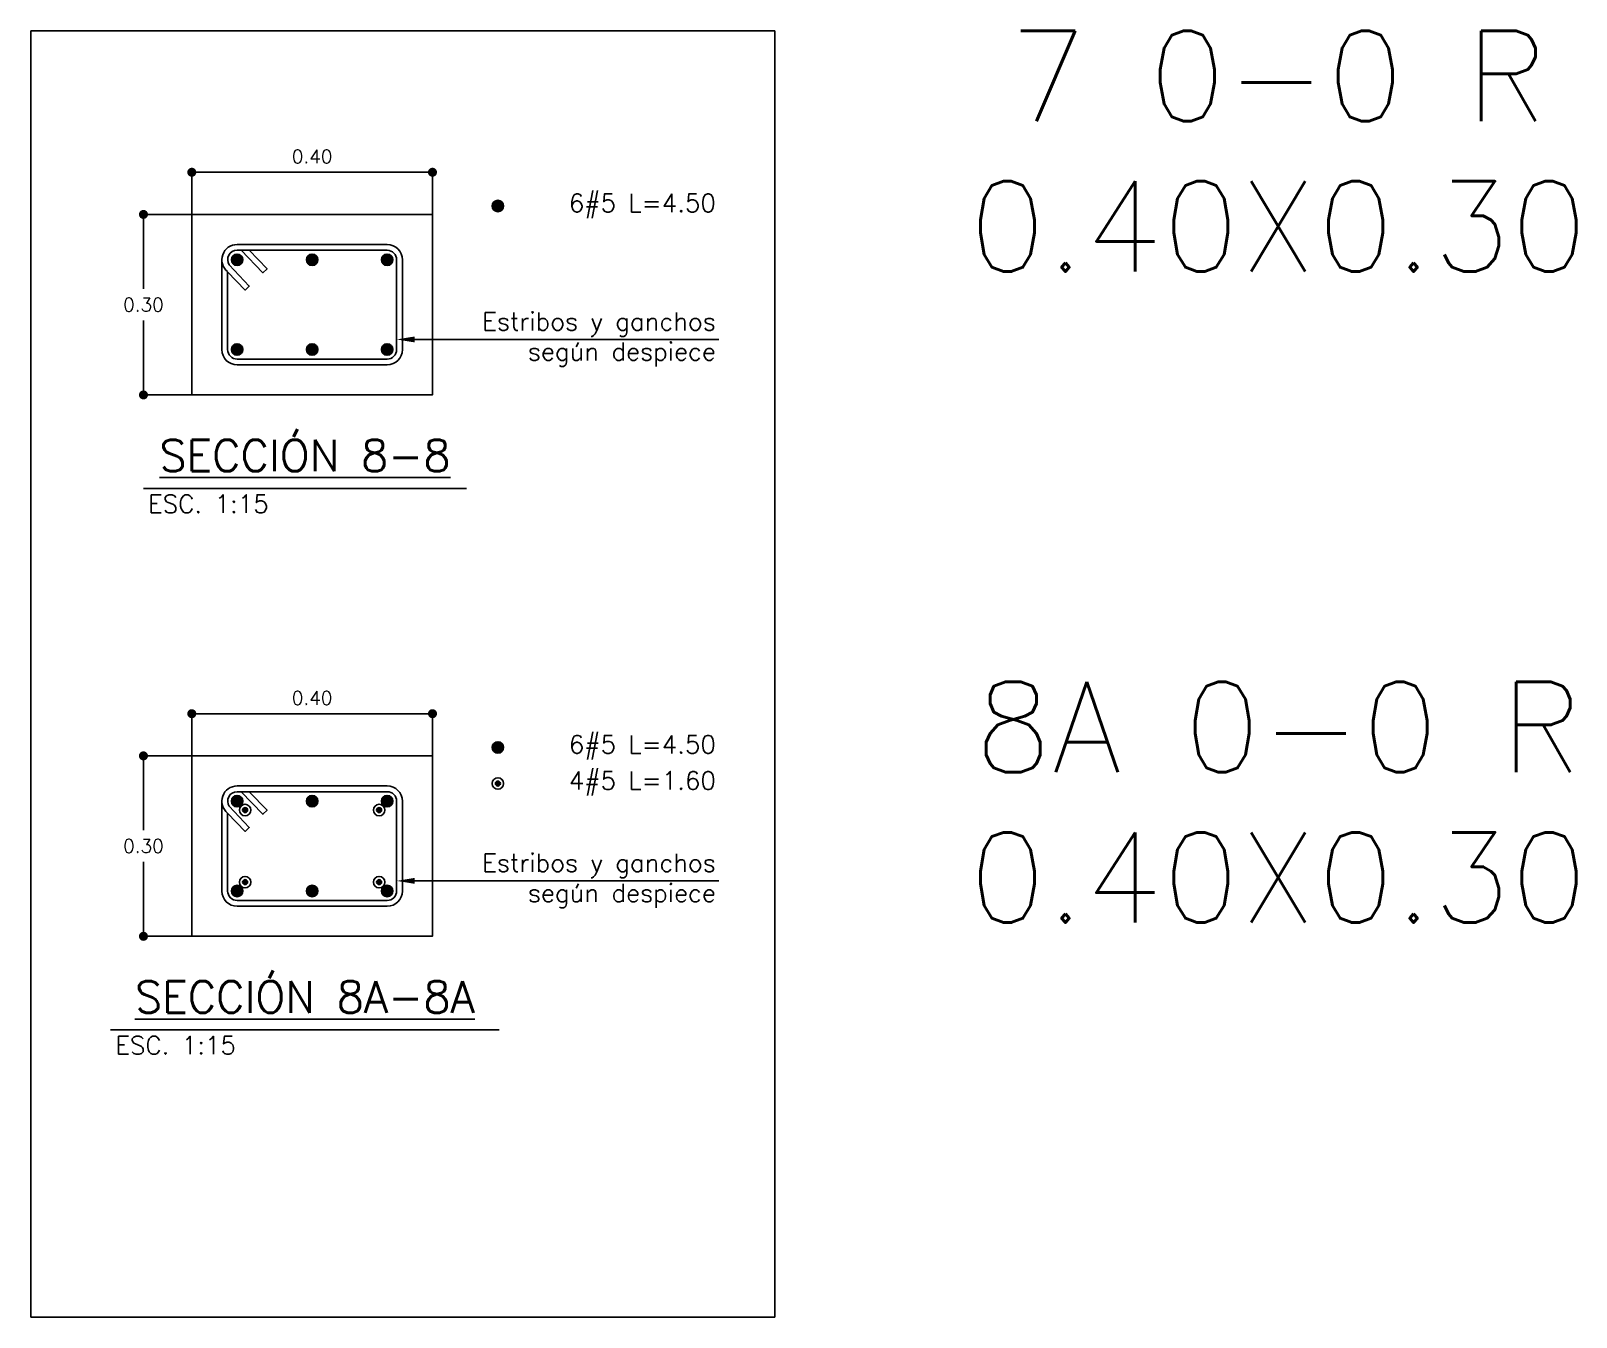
# Model space of a CAD drawing. Header units: millimetres. Extents: x -103 to 209, y -46 to 105.
# Drawn here: x 85.929 to 88.497, y -30.935 to -28.797 of the extents above; entities that cross this region are included whole.
import ezdxf
from ezdxf import colors
from ezdxf.entities.mleader import LeaderData, LeaderLine
from ezdxf.enums import TextEntityAlignment as Align
from ezdxf.math import Vec2, Vec3

# ---------------------------------------------------------------- set-up
doc = ezdxf.new("R2010")
doc.units = ezdxf.units.MM
doc.header["$LTSCALE"] = 0.01
doc.header["$PDMODE"] = 3
for name, color, linetype in [('FC_BORDES', 4, 'Continuous'), ('FC_COTAS', 1, 'Continuous'), ('FC_COTAS @ 15', 1, 'Continuous'), ('FC_ESTRIBOS', 3, 'Continuous'), ('FC_R-200', 5, 'Continuous'), ('FC_R-80', 11, 'Continuous'), ('FC_R-80 @ 15', 11, 'Continuous'), ('FC_REFUERZO 2', 1, 'Continuous')]:
    doc.layers.add(name, color=color, linetype=linetype)
doc.layers.add('FC_HOJA', color=230, linetype='Continuous', plot=False)
doc.layers.add('FC_TEXTO NO IMPRIMIR @ 75', color=252, linetype='Continuous', plot=False)
doc.styles.add('FC_TEXT', font='romans.shx', dxfattribs={"height": 0.002})
doc.styles.add('FC_TEXT1', font='romans.shx')
doc.dimstyles.new('FC_COTAS', dxfattribs={"dimtxt": 0.0015, "dimasz": 0.001, "dimexe": 0, "dimexo": 0, "dimgap": 0.001, "dimtad": 1, "dimtih": 1, "dimtoh": 1, "dimzin": 0, "dimdsep": 46, "dimtxsty": 'FC_TEXT1', "dimblk": 'DOT', "dimcen": 0.09, "dimclrd": 256, "dimclre": 256, "dimclrt": 256, "dimadec": 0, "dimazin": 0, "dimtfac": 1, "dimtix": 1, "dimtmove": 2, "dimatfit": 3, "dimfxl": 1.002, "dimtolj": 1, "dimtzin": 0, "dimlwd": -1, "dimarcsym": 0})

# ---------------------------------------------------------------- blocks, each defined once
blk = doc.blocks.new('*U23')
at = {"layer": 'FC_R-200', "color": 4, "ltscale": 1.5}
blk.add_lwpolyline([(-0.0179, 0), (0.0179, 0)], dxfattribs=at)
at = {"layer": 'FC_R-200', "ltscale": 1.5, "style": 'FC_TEXT1'}
blk.add_attdef('%%UTÍTULO', text='', height=0.0035, dxfattribs=at).set_placement((0, 0.00366), align=Align.MIDDLE_CENTER)
at = {"layer": 'FC_R-80', "ltscale": 1.5, "style": 'FC_TEXT1'}
blk.add_attdef('ESCALA', text='', height=0.002, dxfattribs=at).set_placement((-0.01738, -0.0017), align=Align.MIDDLE_LEFT)
blk = doc.blocks.new('*U15')
h = blk.add_hatch(color=256)
h.dxf.hatch_style = 1
edge = h.paths.add_edge_path()
edge.add_arc((0, 0), 0.0119, 0, 360, ccw=False)
blk.add_circle((0, 0), 0.0119)
blk = doc.blocks.new('*U121')
at = {"layer": 'FC_ESTRIBOS'}
for p, q in [((-0.1247, 0), (0.1247, 0)), ((-0.15, -0.1747), (-0.15, -0.0253)), ((0.15, -0.0253), (0.15, -0.1747)), ((0.1247, -0.2), (-0.1247, -0.2))]:
    blk.add_line(p, q, dxfattribs=at)
blk.add_lwpolyline([(-0.1378, -0.0339, -0.595586), (-0.1247, -0.0096), (0.1247, -0.0096, -0.414214), (0.1404, -0.0253), (0.1404, -0.1747, -0.414214), (0.1247, -0.1904), (-0.1247, -0.1904, -0.414214), (-0.1404, -0.1747), (-0.1404, -0.0452)], format="xyb", dxfattribs=at)
for points in [[(-0.1182, -0.0096), (-0.0818, -0.047), (-0.0749, -0.0403), (-0.1048, -0.0096)], [(-0.1404, -0.0452), (-0.1115, -0.0757), (-0.1045, -0.0691), (-0.1378, -0.0339)]]:
    blk.add_lwpolyline(points, dxfattribs=at)
for centre, start, end in [((0.1247, -0.0253), 360, 90), ((-0.1247, -0.0253), 90, 231.6004), ((-0.1247, -0.1747), 180, 270), ((0.1247, -0.1747), 270, 360)]:
    blk.add_arc(centre, 0.0253, start, end, dxfattribs=at)
blk = doc.blocks.new('_Dot')
at = {"color": 0, "linetype": 'ByBlock', "lineweight": -2}
blk.add_line((-0.5, 0), (-1, 0), dxfattribs=at)
at = {"color": 0, "linetype": 'ByBlock', "const_width": 0.5}
blk.add_lwpolyline([(-0.25, 0, 1), (0.25, 0, 1)], format="xyb", close=True, dxfattribs=at)
blk = doc.blocks.new('*D181')
at = {"layer": 'Defpoints', "color": 0, "ltscale": 0.6, "transparency": 16777216}
for p in [(86.5964, -29.0323), (86.1964, -29.1024), (86.5964, -29.1024)]:
    blk.add_point(p, dxfattribs=at)
at = {"layer": 'FC_COTAS', "lineweight": -2, "ltscale": 0.6, "transparency": 16777216}
for p, q in [((86.1964, -29.1024), (86.1964, -29.0323)), ((86.5964, -29.1024), (86.5964, -29.0323))]:
    blk.add_line(p, q, dxfattribs=at)
at = {"layer": 'FC_COTAS', "ltscale": 0.6, "transparency": 16777216}
blk.add_line((86.2114, -29.0323), (86.5814, -29.0323), dxfattribs=at)
at = {"layer": 'FC_COTAS', "ltscale": 0.6, "transparency": 16777216, "xscale": 0.015, "yscale": 0.015, "zscale": 0.015, "rotation": 180}
blk.add_blockref('_Dot', (86.1964, -29.0323), dxfattribs=at)
at = {"layer": 'FC_COTAS', "ltscale": 0.6, "transparency": 16777216, "xscale": 0.015, "yscale": 0.015, "zscale": 0.015}
blk.add_blockref('_Dot', (86.5964, -29.0323), dxfattribs=at)
at = {"layer": 'FC_COTAS', "ltscale": 0.6, "transparency": 16777216, "insert": (86.3964, -29.0061), "char_height": 0.0225, "attachment_point": 5, "style": 'FC_TEXT1'}
blk.add_mtext('\\A1;0.40', dxfattribs=at)
blk = doc.blocks.new('*D182')
at = {"layer": 'Defpoints', "color": 0, "ltscale": 0.6, "transparency": 16777216}
for p in [(86.1964, -29.1024), (86.1161, -29.4024), (86.1964, -29.4024)]:
    blk.add_point(p, dxfattribs=at)
at = {"layer": 'FC_COTAS', "lineweight": -2, "ltscale": 0.6, "transparency": 16777216}
for p, q in [((86.1964, -29.1024), (86.1161, -29.1024)), ((86.1964, -29.4024), (86.1161, -29.4024))]:
    blk.add_line(p, q, dxfattribs=at)
at = {"layer": 'FC_COTAS', "ltscale": 0.6, "transparency": 16777216}
for p, q in [((86.1161, -29.1174), (86.1161, -29.2261)), ((86.1161, -29.3874), (86.1161, -29.2786))]:
    blk.add_line(p, q, dxfattribs=at)
at = {"layer": 'FC_COTAS', "ltscale": 0.6, "transparency": 16777216, "xscale": 0.015, "yscale": 0.015, "zscale": 0.015}
for p, rotation in [((86.1161, -29.1024), 90), ((86.1161, -29.4024), 270)]:
    blk.add_blockref('_Dot', p, dxfattribs=dict(at, rotation=rotation))
at = {"layer": 'FC_COTAS', "ltscale": 0.6, "transparency": 16777216, "insert": (86.1161, -29.2524), "char_height": 0.0225, "attachment_point": 5, "style": 'FC_TEXT1'}
blk.add_mtext('\\A1;0.30', dxfattribs=at)
blk = doc.blocks.new('*U186')
at = {"layer": 'FC_R-200', "color": 4, "ltscale": 1.5}
blk.add_lwpolyline([(-0.02153, 0), (0.02153, 0)], dxfattribs=at)
at = {"layer": 'FC_R-200', "ltscale": 1.5, "style": 'FC_TEXT1'}
blk.add_attdef('%%UTÍTULO', text='', height=0.0035, dxfattribs=at).set_placement((0, 0.00366), align=Align.MIDDLE_CENTER)
at = {"layer": 'FC_R-80', "ltscale": 1.5, "style": 'FC_TEXT1'}
blk.add_attdef('ESCALA', text='', height=0.002, dxfattribs=at).set_placement((-0.02101, -0.0017), align=Align.MIDDLE_LEFT)
blk = doc.blocks.new('*U99')
h = blk.add_hatch(color=256)
h.dxf.hatch_style = 1
edge = h.paths.add_edge_path()
edge.add_arc((0, 0), 0.00516, 0, 360)
for radius in [0.0119, 0.00516]:
    blk.add_circle((0, 0), radius)
blk = doc.blocks.new('*D183')
at = {"layer": 'Defpoints', "color": 0, "ltscale": 0.6, "transparency": 16777216}
for p in [(86.5964, -29.9323), (86.1964, -30.0024), (86.5964, -30.0024)]:
    blk.add_point(p, dxfattribs=at)
at = {"layer": 'FC_COTAS', "lineweight": -2, "ltscale": 0.6, "transparency": 16777216}
for p, q in [((86.1964, -30.0024), (86.1964, -29.9323)), ((86.5964, -30.0024), (86.5964, -29.9323))]:
    blk.add_line(p, q, dxfattribs=at)
at = {"layer": 'FC_COTAS', "ltscale": 0.6, "transparency": 16777216}
blk.add_line((86.2114, -29.9323), (86.5814, -29.9323), dxfattribs=at)
at = {"layer": 'FC_COTAS', "ltscale": 0.6, "transparency": 16777216, "xscale": 0.015, "yscale": 0.015, "zscale": 0.015, "rotation": 180}
blk.add_blockref('_Dot', (86.1964, -29.9323), dxfattribs=at)
at = {"layer": 'FC_COTAS', "ltscale": 0.6, "transparency": 16777216, "xscale": 0.015, "yscale": 0.015, "zscale": 0.015}
blk.add_blockref('_Dot', (86.5964, -29.9323), dxfattribs=at)
at = {"layer": 'FC_COTAS', "ltscale": 0.6, "transparency": 16777216, "insert": (86.3964, -29.9061), "char_height": 0.0225, "attachment_point": 5, "style": 'FC_TEXT1'}
blk.add_mtext('\\A1;0.40', dxfattribs=at)
blk = doc.blocks.new('*D184')
at = {"layer": 'Defpoints', "color": 0, "ltscale": 0.6, "transparency": 16777216}
for p in [(86.1964, -30.0024), (86.1161, -30.3024), (86.1964, -30.3024)]:
    blk.add_point(p, dxfattribs=at)
at = {"layer": 'FC_COTAS', "lineweight": -2, "ltscale": 0.6, "transparency": 16777216}
for p, q in [((86.1964, -30.0024), (86.1161, -30.0024)), ((86.1964, -30.3024), (86.1161, -30.3024))]:
    blk.add_line(p, q, dxfattribs=at)
at = {"layer": 'FC_COTAS', "ltscale": 0.6, "transparency": 16777216}
for p, q in [((86.1161, -30.0174), (86.1161, -30.1261)), ((86.1161, -30.2874), (86.1161, -30.1786))]:
    blk.add_line(p, q, dxfattribs=at)
at = {"layer": 'FC_COTAS', "ltscale": 0.6, "transparency": 16777216, "xscale": 0.015, "yscale": 0.015, "zscale": 0.015}
for p, rotation in [((86.1161, -30.0024), 90), ((86.1161, -30.3024), 270)]:
    blk.add_blockref('_Dot', p, dxfattribs=dict(at, rotation=rotation))
at = {"layer": 'FC_COTAS', "ltscale": 0.6, "transparency": 16777216, "insert": (86.1161, -30.1524), "char_height": 0.0225, "attachment_point": 5, "style": 'FC_TEXT1'}
blk.add_mtext('\\A1;0.30', dxfattribs=at)

msp = doc.modelspace()

# ---------------------------------------------------------------- linework, layer by layer
at = {"layer": 'FC_BORDES', "color": 4, "ltscale": 0.6}
for points in [[(86.1964, -29.1024), (86.5964, -29.1024), (86.5964, -29.4024), (86.1964, -29.4024)], [(86.1964, -30.0024), (86.5964, -30.0024), (86.5964, -30.3024), (86.1964, -30.3024)]]:
    msp.add_lwpolyline(points, close=True, dxfattribs=at)
at = {"layer": 'FC_HOJA', "ltscale": 0.6}
msp.add_lwpolyline([(85.9291, -28.7973), (87.1651, -28.7973), (87.1651, -30.9354), (85.9291, -30.9354)], close=True, dxfattribs=at)

# ---------------------------------------------------------------- block references
at = {"layer": 'FC_ESTRIBOS'}
for p in [(86.3964, -29.1524), (86.3964, -30.0524)]:
    msp.add_blockref('*U121', p, dxfattribs=at)
at = {"layer": 'FC_R-200', "xscale": 15, "yscale": 15, "zscale": 15}
for name, p, values in [('*U23', (86.3844, -29.558), {'%%UTÍTULO': '%%USECCIÓN 8-8', 'ESCALA': 'ESC. 1:15'}), ('*U186', (86.3844, -30.458), {'%%UTÍTULO': '%%USECCIÓN 8A-8A', 'ESCALA': 'ESC. 1:15'})]:
    msp.add_blockref(name, p, dxfattribs=at).add_auto_attribs(values)
at = {"layer": 'FC_REFUERZO 2', "ltscale": 0.9, "yscale": 0.8, "zscale": 0.8}
for name, p, xscale in [('*U15', (86.7051, -29.0884), 0.8), ('*U15', (86.2717, -29.1777), 0.8), ('*U15', (86.3964, -29.1777), 0.8), ('*U15', (86.521, -29.1777), 0.8), ('*U15', (86.2717, -29.327), 0.8), ('*U15', (86.3964, -29.327), 0.8), ('*U15', (86.521, -29.327), 0.8), ('*U15', (86.7051, -29.9884), 0.8), ('*U99', (86.7051, -30.0484), 0.8), ('*U15', (86.2717, -30.0777), 0.8), ('*U99', (86.285, -30.0925), 0.8), ('*U15', (86.3964, -30.0777), 0.8), ('*U99', (86.5077, -30.0925), -0.8), ('*U15', (86.521, -30.0777), 0.8), ('*U15', (86.2717, -30.227), 0.8), ('*U15', (86.3964, -30.227), 0.8), ('*U15', (86.521, -30.227), 0.8)]:
    msp.add_blockref(name, p, dxfattribs=dict(at, xscale=xscale))
at = {"layer": 'FC_REFUERZO 2', "ltscale": 0.9, "yscale": 0.8, "zscale": 0.8, "rotation": 180}
for p, xscale in [((86.285, -30.2123), -0.8), ((86.5077, -30.2123), 0.8)]:
    msp.add_blockref('*U99', p, dxfattribs=dict(at, xscale=xscale))

# ---------------------------------------------------------------- texts
at = {"layer": 'FC_R-80 @ 15', "char_height": 0.03, "attachment_point": 6, "style": 'FC_TEXT'}
for s, insert, width in [('6#5 L=4.50', (87.0673, -29.0884), 0.274586), ('Estribos y ganchos según despiece', (87.0673, -29.3102), 0.460185), ('6#5 L=4.50', (87.0673, -29.9884), 0.274586), ('4#5 L=1.60', (87.0673, -30.0484), 0.274586), ('Estribos y ganchos según despiece', (87.0673, -30.2102), 0.460185)]:
    msp.add_mtext(s, dxfattribs=dict(at, insert=insert, width=width))
at = {"layer": 'FC_TEXTO NO IMPRIMIR @ 75', "char_height": 0.15, "width": 1.408643, "attachment_point": 2, "style": 'FC_TEXT'}
for s, insert in [('7 0-0 R\\P0.40X0.30', (88.0018, -28.7973)), ('8A 0-0 R\\P0.40X0.30', (88.0018, -29.8795))]:
    msp.add_mtext(s, dxfattribs=dict(at, insert=insert))

# ---------------------------------------------------------------- dimensions: what is measured, and where the dimension line sits
at = {"layer": 'FC_COTAS @ 15', "ltscale": 0.6}
for base, p1, p2, picture, middle in [((86.5964, -29.0323), (86.1964, -29.1024), (86.5964, -29.1024), '*D181', (86.3964, -29.0061)), ((86.5964, -29.9323), (86.1964, -30.0024), (86.5964, -30.0024), '*D183', (86.3964, -29.9061))]:
    dim = msp.add_linear_dim(base=base, p1=p1, p2=p2, dimstyle='FC_COTAS', override={"dimscale": 15, "dimtix": 1, "dimtofl": 1, "dimtmove": 2, "dimatfit": 3}, dxfattribs=at)
    dim.commit()
    dim.dimension.update_dxf_attribs({"geometry": picture, "text_midpoint": middle})
for base, p1, p2, picture, middle in [((86.1161, -29.4024), (86.1964, -29.1024), (86.1964, -29.4024), '*D182', (86.1161, -29.2524)), ((86.1161, -30.3024), (86.1964, -30.0024), (86.1964, -30.3024), '*D184', (86.1161, -30.1524))]:
    dim = msp.add_linear_dim(base=base, p1=p1, p2=p2, angle=90, dimstyle='FC_COTAS', override={"dimscale": 15, "dimtix": 1, "dimtofl": 1, "dimtmove": 2, "dimatfit": 3}, dxfattribs=at)
    dim.commit()
    dim.dimension.update_dxf_attribs({"geometry": picture, "text_midpoint": middle})

# ---------------------------------------------------------------- leaders
ml = msp.add_multileader_mtext('Standard', dxfattribs=at)
ml.set_content('', color=11, style='FC_TEXT1')
ml.set_leader_properties()
ml.build(insert=Vec2(0, 0))
ml.multileader.update_dxf_attribs({"text_left_attachment_type": 6, "text_right_attachment_type": 6, "dogleg_length": 0.008, "arrow_head_size": 0.03, "scale": 15})
ctx = ml.context
ctx.base_point, ctx.scale, ctx.char_height, ctx.arrow_head_size, ctx.landing_gap_size, ctx.plane_origin = Vec3(87.0571, -29.3102), 15, 0.03, 0.03, 0.015, Vec3(77.4393, -30.0486)
ctx.left_attachment, ctx.right_attachment = 6, 6
notes = []
notes.append((ctx, [(0, (1, 1, 0), (86.6586, -29.3102), (1, 0), 0.3984, [(2, [(86.5368, -29.3102)], 0, [])])]))
ctx.mtext.insert, ctx.mtext.flow_direction = Vec3(87.0721, -29.2802), 5
ml = msp.add_multileader_mtext('Standard', dxfattribs=at)
ml.set_content('', color=11, style='FC_TEXT1')
ml.set_leader_properties()
ml.build(insert=Vec2(0, 0))
ml.multileader.update_dxf_attribs({"text_left_attachment_type": 6, "text_right_attachment_type": 6, "dogleg_length": 0.008, "arrow_head_size": 0.03, "scale": 15})
ctx = ml.context
ctx.base_point, ctx.scale, ctx.char_height, ctx.arrow_head_size, ctx.landing_gap_size, ctx.plane_origin = Vec3(87.0571, -30.2102), 15, 0.03, 0.03, 0.015, Vec3(77.4393, -30.9486)
ctx.left_attachment, ctx.right_attachment = 6, 6
notes.append((ctx, [(0, (1, 1, 0), (86.6586, -30.2102), (1, 0), 0.3984, [(2, [(86.5368, -30.2102)], 0, [])])]))
ctx.mtext.insert, ctx.mtext.flow_direction = Vec3(87.0721, -30.1802), 5
for ctx, leaders in notes:
    for number, flags, end, landing, length, lines in leaders:
        leader = LeaderData()
        leader.index, (leader.has_last_leader_line, leader.has_dogleg_vector, leader.attachment_direction) = number, flags
        leader.last_leader_point, leader.dogleg_vector, leader.dogleg_length = Vec3(end), Vec3(landing), length
        for number, points, colour, breaks in lines:
            line = LeaderLine()
            line.index, line.vertices, line.color, line.breaks = number, Vec3.list(points), colors.encode_raw_color(colour), breaks
            leader.lines.append(line)
        ctx.leaders.append(leader)

doc.saveas('drawing.dxf')
